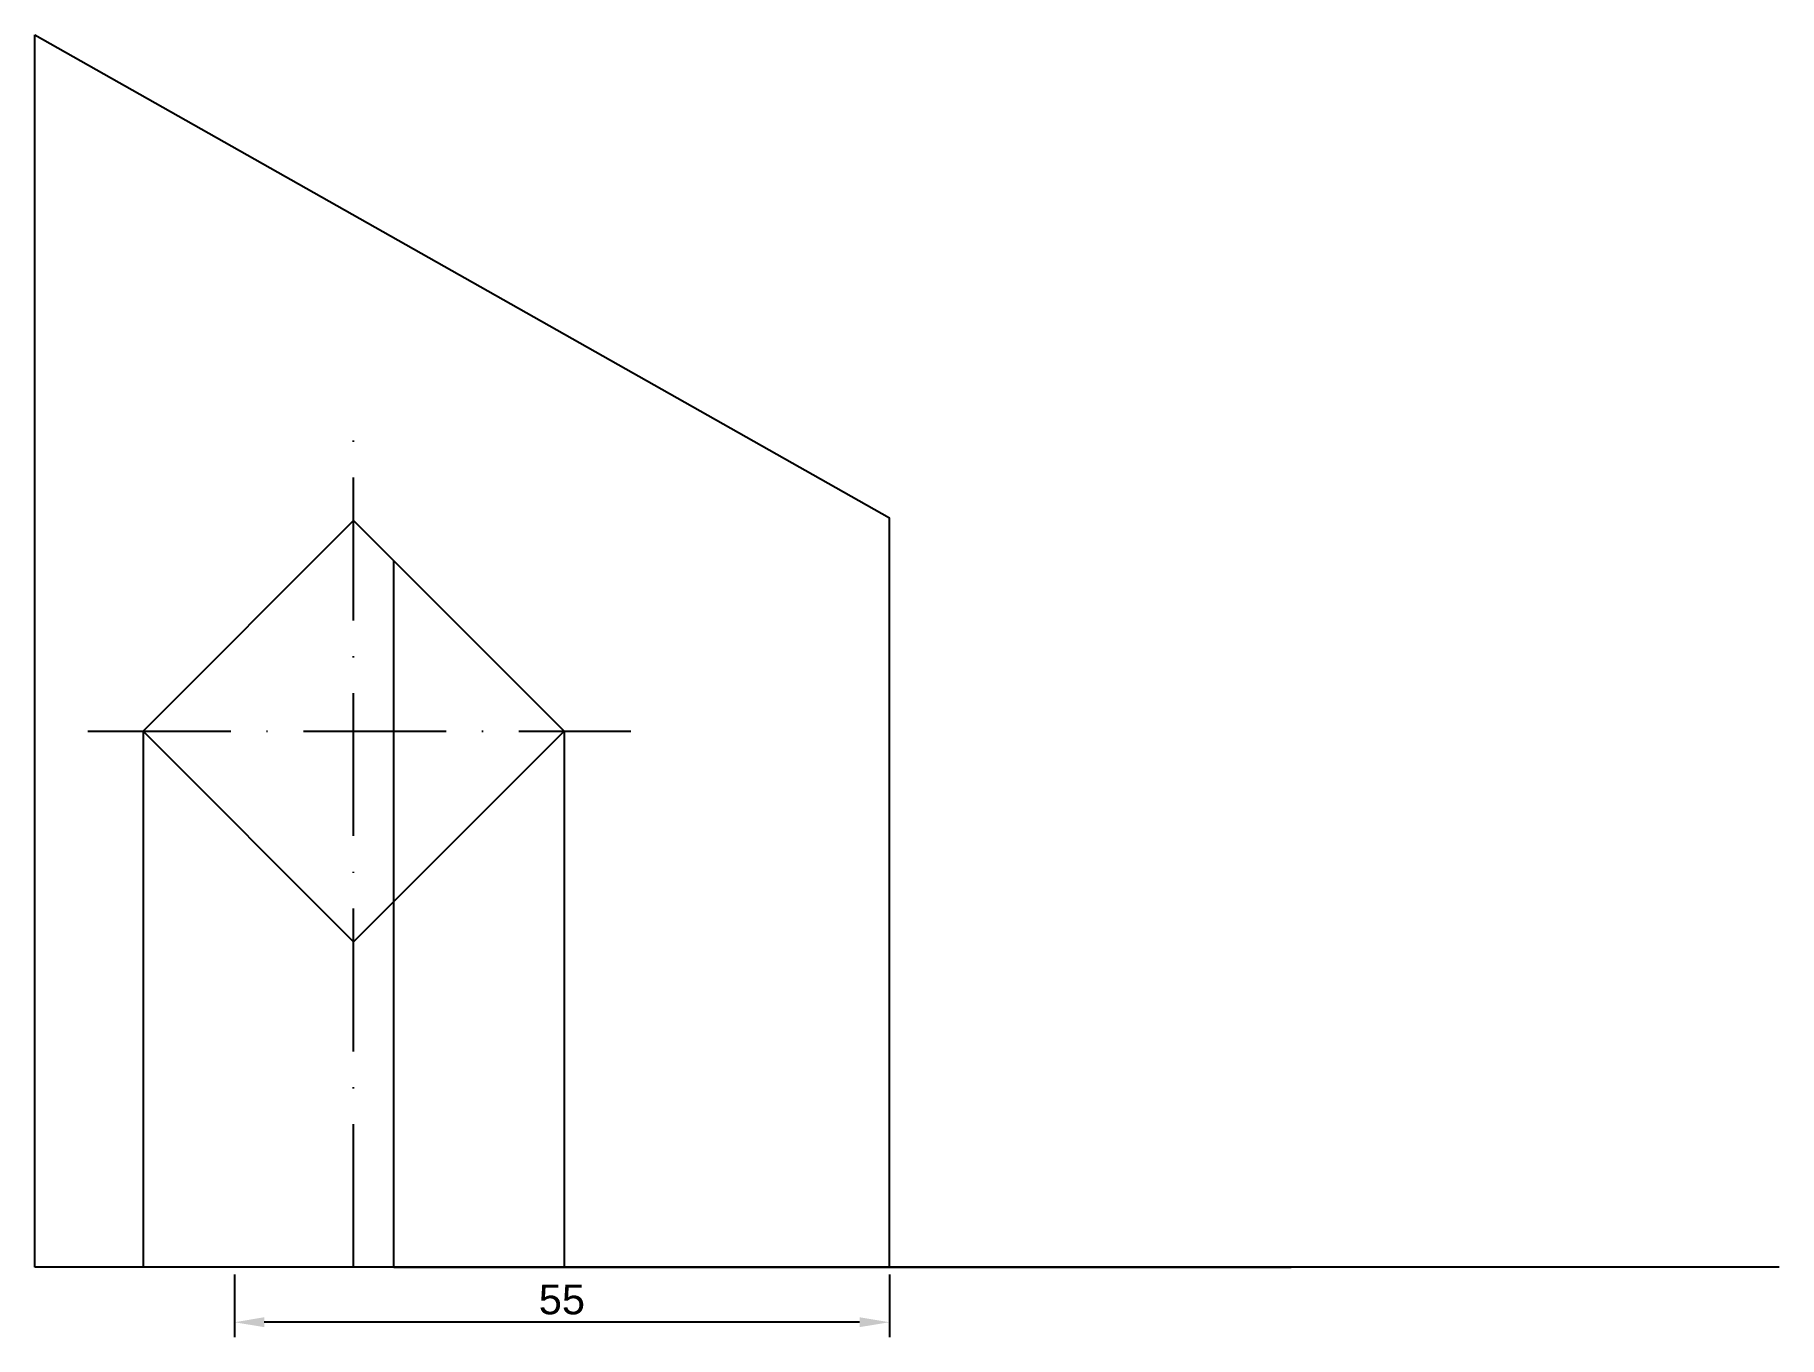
# Model space of a CAD drawing. Header units: millimetres. Extents: x -17 to 130, y -6 to 103.
import ezdxf

# ---------------------------------------------------------------- set-up
doc = ezdxf.new("R2010")
doc.units = ezdxf.units.MM
doc.linetypes.add('ACAD_ISO10W100', pattern=[18, 12, -3, 0, -3])
doc.styles.get("Standard").update_dxf_attribs({"font": 'arial.ttf'})
doc.dimstyles.new('ISO-25', dxfattribs={"dimtxt": 2.5, "dimasz": 2.5, "dimexe": 1.25, "dimexo": 0.625, "dimtad": 1, "dimtxsty": 'Standard', "dimcen": 2.5, "dimadec": 0, "dimazin": 0, "dimtfac": 1, "dimtmove": 0, "dimatfit": 3, "dimfxl": 1, "dimarcsym": 0})

# ---------------------------------------------------------------- blocks, each defined once
blk = doc.blocks.new('*D2')
at = {"color": 0, "lineweight": -2, "transparency": 16777216}
for p, q in [((0, -0.62), (0, -5.88)), ((55, -0.62), (55, -5.88)), ((52.5, -4.63), (2.5, -4.63))]:
    blk.add_line(p, q, dxfattribs=at)
at = {"color": 0, "transparency": 16777216}
for points in [[(2.5, -4.21), (2.5, -5.04), (0, -4.63)], [(52.5, -4.21), (52.5, -5.04), (55, -4.63)]]:
    blk.add_solid(points, dxfattribs=at)
at = {"layer": 'Defpoints', "color": 0, "transparency": 16777216}
for p in [(0, 0), (55, 0), (0, -4.63)]:
    blk.add_point(p, dxfattribs=at)
at = {"color": 0, "transparency": 16777216, "insert": (27.5, -2.73), "char_height": 2.5, "attachment_point": 5}
blk.add_mtext('55', dxfattribs=at)

msp = doc.modelspace()

# ---------------------------------------------------------------- linework, layer by layer
at = {"color": 5}
for p, q in [((-16.759, 0, 86.215), (-16.759, 103.467, 86.215)), ((-16.759, 103.467, 86.215), (55, 62.92)), ((55, 0), (55, 62.92))]:
    msp.add_line(p, q, dxfattribs=at)
at = {"linetype": 'ACAD_ISO10W100'}
for p, q in [((10, 0), (10, 69.758)), ((-12.31, 45), (33.302, 45)), ((10, 0), (10, 0, 96.502))]:
    msp.add_line(p, q, dxfattribs=at)
for p, q in [((13.384, 30.706), (13.384, 59.294)), ((-7.678, 45), (-7.678, 0)), ((27.678, 45), (27.678, 0)), ((10, 0), (-8, 0)), ((10, 0, 10), (-7.678, 0, 10)), ((27.678, 0, 50), (-7.678, 0, 50)), ((0, 0), (0, 0, 0.682)), ((28, 0), (10, 0)), ((27.678, 0, 10), (10, 0, 10)), ((27.678, 0), (27.678, 0, 10)), ((27.678, 0, 10), (27.678, 0, 50)), ((-7.678, 0), (-7.678, 0, 10)), ((-7.678, 0, 10), (-7.678, 0, 50)), ((10, 0, 10), (10, 0, 50))]:
    msp.add_line(p, q)
at = {"color": 3}
for p, q in [((13.384, 0), (13.384, 30.706)), ((13.384, 0, 50), (13.384, 0)), ((27.678, 0, 32.827), (88.748, 0, 83.656)), ((13.384, 0, 50), (74.454, 0, 100.83))]:
    msp.add_line(p, q, dxfattribs=at)
at = {"color": 5, "extrusion": (0, -1, -2.22045e-16)}
for p, q in [((55, 0), (-16.759, 0, 86.215)), ((28, 0), (55, 0))]:
    msp.add_line(p, q, dxfattribs=at)
at = {"extrusion": (0, -1, -2.22045e-16)}
for p, q in [((10, 0, 10), (10, 0, 50)), ((129.725, 0, 34.424), (34.576, 0, 148.741))]:
    msp.add_line(p, q, dxfattribs=at)
at = {"color": 1, "extrusion": (5.93289e-17, -1, -4.73407e-16)}
for p, q in [((63.467, 0, 91.686), (85.44, 0, 109.974)), ((88.748, 0, 83.656), (63.467, 0, 91.686)), ((85.44, 0, 109.974), (88.748, 0, 83.656))]:
    msp.add_line(p, q, dxfattribs=at)
msp.add_lwpolyline([(-7.678, 45), (10, 27.322), (27.678, 45), (10, 62.678)], close=True)

# ---------------------------------------------------------------- dimensions: what is measured, and where the dimension line sits
dim = msp.add_linear_dim(base=(0, -4.627), p1=(55, 0), p2=(0, 0), dimstyle='ISO-25')
dim.commit()
dim.dimension.update_dxf_attribs({"geometry": '*D2', "text_midpoint": (27.5, -2.731)})

doc.saveas('drawing.dxf')
